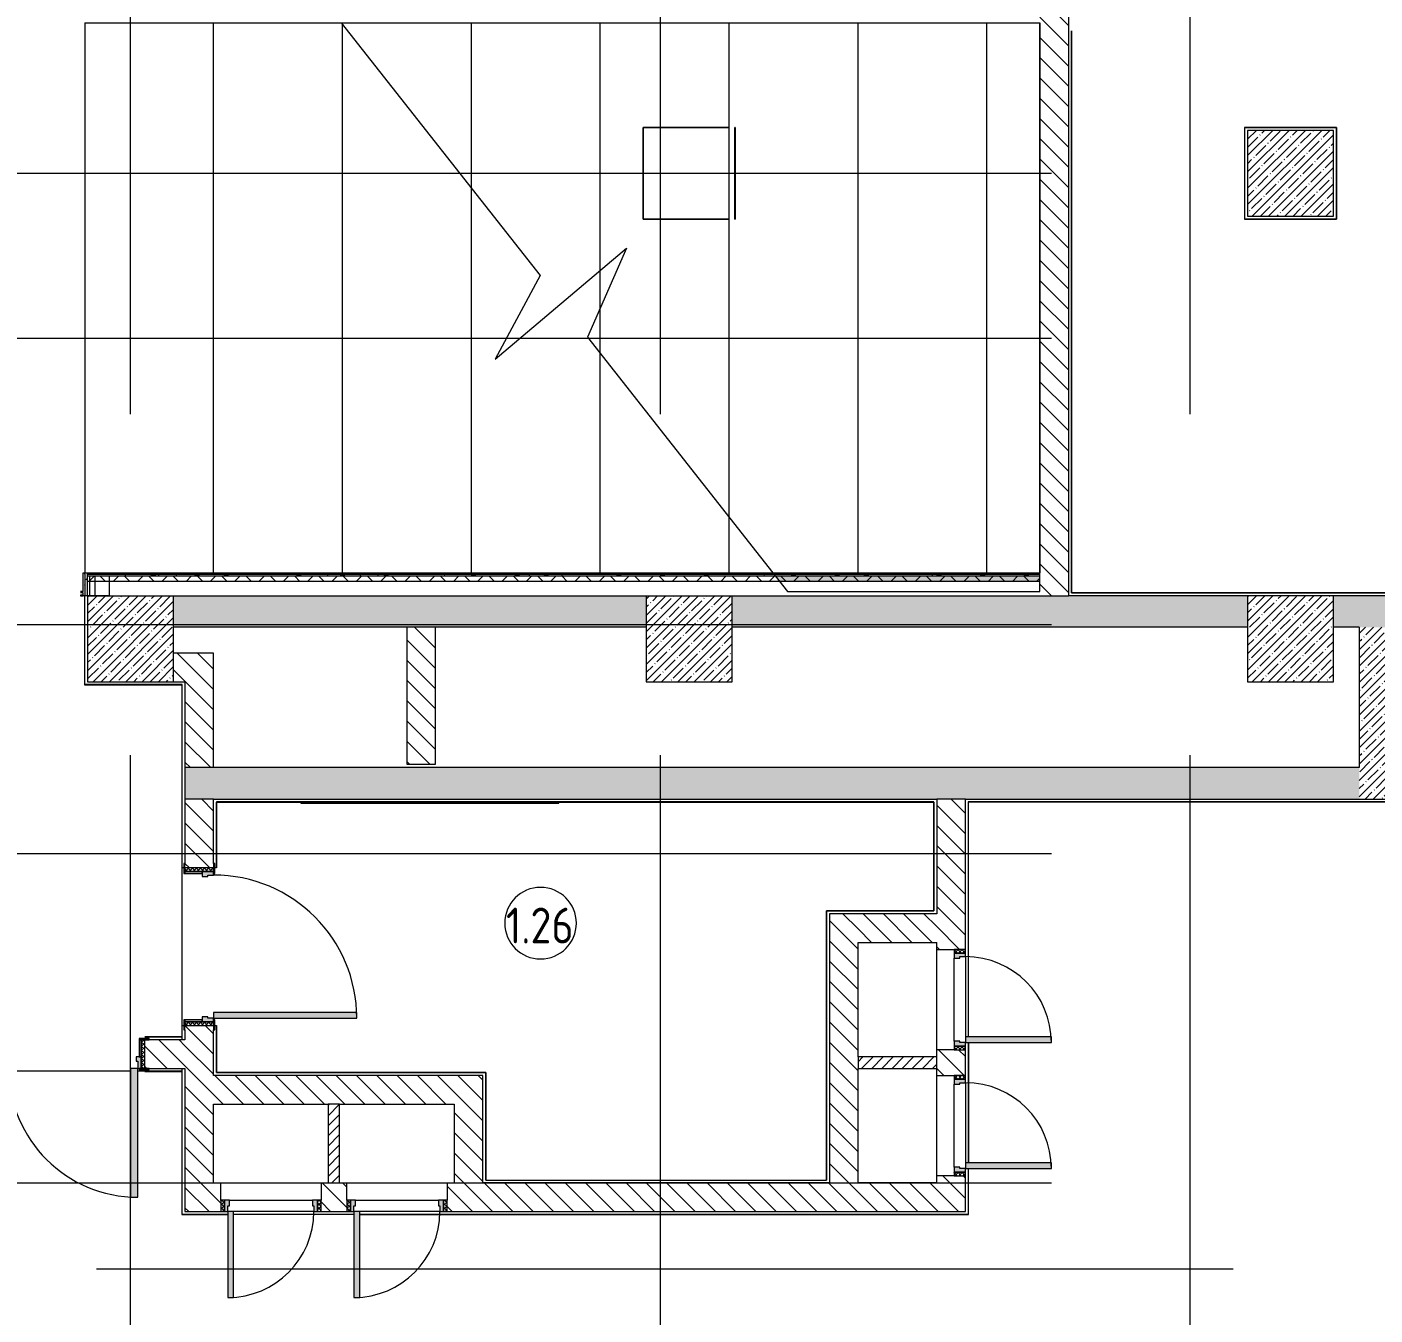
# Model space of a CAD drawing. Header units: millimetres. Extents: x -7229 to 193500, y -8553 to 29000.
# Drawn here: x 157260 to 166673, y 10178 to 19172 of the extents above; entities that cross this region are included whole.
import ezdxf

# ---------------------------------------------------------------- set-up
doc = ezdxf.new("R2010")
doc.units = ezdxf.units.MM
doc.linetypes.add('Осевая', pattern=[15875, 3175, -2381.25, 7937.5, -2381.25])
for name, color, linetype, lineweight in [('A-AREA-IDEN', 7, 'Continuous', 9), ('A-DETL-2', 7, 'Continuous', 9), ('A-WALL-4', 7, 'Continuous', 13), ('I-WALL-5', 7, 'Continuous', 9), ('S-COLS-2', 7, 'Continuous', 9), ('S-STRS-2', 7, 'Continuous', 9), ('Оси-2', 7, 'Осевая', 9)]:
    doc.layers.add(name, color=color, linetype=linetype, lineweight=lineweight)
for name, color, linetype, lineweight, true_color in [('A-DETL-GENF-6', 7, 'Continuous', 9, 0xc0c0c0), ('A-DOOR-4', 7, 'Continuous', 9, 0xaaaaaa), ('A-DOOR-5', 7, 'Continuous', 9, 0xe2e2e2), ('A-DOOR-FRAM-4', 7, 'Continuous', 9, 0xe2e2e2), ('A-DOOR-FRAM-5', 7, 'Continuous', 9, 0xaaaaaa), ('A-FLOR-3', 7, 'Continuous', 9, 0xaaaaaa), ('I-WALL-7', 9, 'Continuous', 9, 0x808080), ('I-WALL-8', 7, 'Continuous', 9, 0x3c3c3c)]:
    doc.layers.add(name, color=color, linetype=linetype, lineweight=lineweight, true_color=true_color)
doc.styles.add('GOST Common', font='GOST_Common.ttf', dxfattribs={"width": 0.9, "height": 250})
pattern_1 = [(135, (135772.9, 0), (-70.71068, -70.71068), [])]
pattern_2 = [(45, (135772.895, 0), (-57.02463, 57.02463), []), (45, (135829.92, 0), (-57.02463, 57.02463), [100.806, -20.161, 3.353, -16.808])]
pattern_3 = [(45, (135772.895, 0), (-35.35534, 35.35534), [])]
pattern_4 = [(135, (1951.41, 164.685), (-14.14214, -14.14214), []), (225, (1951.41, 164.685), (14.14214, -14.14214), [])]
pattern_5 = [(45, (-171.384, 164.685), (-14.1421, 14.1421), []), (135, (-171.384, 164.685), (-14.1421, -14.1421), [])]

# ---------------------------------------------------------------- blocks, each defined once
blk = doc.blocks.new('BSC_Колонна _Прямоугольная - 600х600-V136-План зашивки приборов отопления в осях 1-12')
at = {"layer": 'S-COLS-2'}
h = blk.add_hatch(dxfattribs=at)
h.set_pattern_fill('FP_125', color=256, style=0, pattern_type=2)
h.set_pattern_definition([(45, (-26110, -14900), (-57.02463, 57.02463), []), (45, (-26052.975, -14900), (-57.02463, 57.02463), [100.806, -20.161, 3.353, -16.808])])
h.paths.add_polyline_path([(300, -300), (300, 300), (-300, 300), (-300, -300)])
for p, q in [((-300, 300), (-300, -300)), ((300, -300), (300, 300)), ((-300, -300), (300, -300))]:
    blk.add_line(p, q, dxfattribs=at)
blk = doc.blocks.new('BSC_Колонна _Прямоугольная - 600х600-V161-План зашивки приборов отопления в осях 1-12')
at = {"layer": 'S-COLS-2'}
h = blk.add_hatch(dxfattribs=at)
h.set_pattern_fill('FP_158', color=256, style=0, pattern_type=2)
h.set_pattern_definition([(45, (-30310, -14900), (-57.02463, 57.02463), []), (45, (-30252.975, -14900), (-57.02463, 57.02463), [100.806, -20.161, 3.353, -16.808])])
h.paths.add_polyline_path([(217.7, -300), (300, -300), (300, 300), (-300, 300), (-300, -300), (78.4, -300)])
for p, q in [((300, 300), (-300, 300)), ((-300, 300), (-300, -300)), ((300, -300), (300, 300)), ((-300, -300), (300, -300))]:
    blk.add_line(p, q, dxfattribs=at)
blk = doc.blocks.new('110_Дверь_СКБ_2Ст - Д-10 1800x2100h_Актовый зал EI30-23435156-План зашивки приборов отопления в осях 1-12')
at = {"layer": 'A-DOOR-4'}
h = blk.add_hatch(dxfattribs=at)
h.set_pattern_fill('FP_161', color=256, style=0, pattern_type=2)
h.set_pattern_definition([(135, (1351.41, 164.685), (-14.1421, -14.1421), []), (225, (1351.41, 164.685), (14.1421, -14.1421), [])])
h.paths.add_polyline_path([(937.5, 100), (937.5, -100), (962.5, -100), (962.5, 100)])
at = {"layer": 'A-DOOR-5'}
for points in [[(-887.5, 1000), (-887.5, 100), (-837.5, 100), (-837.5, 1000)], [(862.5, 1000), (862.5, 100), (912.5, 100), (912.5, 1000)]]:
    blk.add_hatch(color=256, dxfattribs=at).paths.add_polyline_path(points)
h = blk.add_hatch(color=256, dxfattribs=at)
h.paths.add_polyline_path([(937.5, 100), (912.5, 100), (912.5, 50), (902.5, 50), (902.5, 20), (937.5, 20)])
h.paths.add_polyline_path([(-912.5, 100), (-912.5, 20), (-877.5, 20), (-877.5, 50), (-887.5, 50), (-887.5, 100)])
at = {"layer": 'A-DOOR-FRAM-4'}
for points in [[(-937.5, 108), (-967.5, 108), (-967.5, 100), (-897.5, 100), (-897.5, 108), (-916.5, 108)], [(962.5, 108), (922.5, 108), (922.5, 100), (992.5, 100), (992.5, 108)], [(-912.5, 20), (-912.5, -100), (-897.5, -100), (-897.5, 20)], [(937.5, 20), (922.5, 20), (922.5, -100), (937.5, -100)], [(-897.5, -100), (-967.5, -100), (-967.5, -108), (-897.5, -108)], [(962.5, -100), (922.5, -100), (922.5, -108), (992.5, -108), (992.5, -100)]]:
    blk.add_hatch(color=256, dxfattribs=at).paths.add_polyline_path(points)
at = {"layer": 'A-DOOR-FRAM-5'}
h = blk.add_hatch(dxfattribs=at)
h.set_pattern_fill('FP_162', color=256, style=0, pattern_type=2)
h.set_pattern_definition([(45, (-771.384, 164.685), (-14.1421, 14.1421), []), (135, (-771.384, 164.685), (-14.1421, -14.1421), [])])
h.paths.add_polyline_path([(-912.5, 100), (-937.5, 100), (-937.5, -100), (-912.5, -100)])
at = {"layer": 'A-DOOR-4'}
for p, q in [((-887.5, 1000), (-887.5, 100)), ((-837.5, 1000), (-887.5, 1000)), ((-837.5, 100), (-837.5, 1000)), ((912.5, 1000), (862.5, 1000)), ((862.5, 1000), (862.5, 100)), ((912.5, 100), (912.5, 1000)), ((-887.5, 100), (-837.5, 100)), ((862.5, 100), (912.5, 100))]:
    blk.add_line(p, q, dxfattribs=at)
for centre, start, end in [((-887.5, 100), 0, 90), ((912.5, 100), 90, 180)]:
    blk.add_arc(centre, 900, start, end, dxfattribs=at)
at = {"layer": 'A-DOOR-FRAM-5'}
for p, q in [((-897.5, 108), (-967.5, 108)), ((-967.5, 108), (-967.5, 100)), ((-967.5, 100), (-897.5, 100)), ((-912.5, 100), (-937.5, 100)), ((-937.5, 100), (-937.5, -100)), ((-887.5, 100), (-912.5, 100)), ((-912.5, 100), (-912.5, 20)), ((-912.5, -100), (-912.5, 100)), ((-897.5, 100), (-897.5, 108)), ((-887.5, 50), (-887.5, 100)), ((912.5, 100), (912.5, 50)), ((937.5, 100), (912.5, 100)), ((992.5, 108), (922.5, 108)), ((922.5, 108), (922.5, 100)), ((922.5, 100), (992.5, 100)), ((937.5, 20), (937.5, 100)), ((962.5, 100), (937.5, 100)), ((937.5, 100), (937.5, -100)), ((962.5, -100), (962.5, 100)), ((992.5, 100), (992.5, 108)), ((-912.5, 20), (-877.5, 20)), ((-897.5, 20), (-912.5, 20)), ((-912.5, 20), (-912.5, -100)), ((-897.5, -100), (-897.5, 20)), ((-877.5, 50), (-887.5, 50)), ((-877.5, 20), (-877.5, 50)), ((912.5, 50), (902.5, 50)), ((902.5, 50), (902.5, 20)), ((902.5, 20), (937.5, 20)), ((937.5, 20), (922.5, 20)), ((922.5, 20), (922.5, -100)), ((937.5, -100), (937.5, 20)), ((-897.5, -100), (-967.5, -100)), ((-967.5, -100), (-967.5, -108)), ((-967.5, -108), (-897.5, -108)), ((-937.5, -100), (-912.5, -100)), ((-912.5, -100), (-897.5, -100)), ((-897.5, -108), (-897.5, -100)), ((922.5, -100), (937.5, -100)), ((992.5, -100), (922.5, -100)), ((922.5, -100), (922.5, -108)), ((922.5, -108), (992.5, -108)), ((937.5, -100), (962.5, -100)), ((992.5, -108), (992.5, -100))]:
    blk.add_line(p, q, dxfattribs=at)
blk = doc.blocks.new('110_Дверь_СКБ_1Ст_Внутренняя1 - Д-4к_л_ 1100x2100h_кладовая-31838514-План зашивки приборов отопления в осях 1-12')
at = {"layer": 'A-DOOR-4'}
h = blk.add_hatch(dxfattribs=at)
h.set_pattern_fill('FP_53', color=256, style=0, pattern_type=2)
h.set_pattern_definition([(135, (1751.41, 164.685), (-14.14214, -14.14214), []), (225, (1751.41, 164.685), (14.14214, -14.14214), [])])
h.paths.add_polyline_path([(562.5, 100), (537.5, 100), (537.5, -100), (562.5, -100)])
at = {"layer": 'A-DOOR-5'}
h = blk.add_hatch(color=256, dxfattribs=at)
h.paths.add_polyline_path([(537.5, 100), (512.5, 100), (512.5, 60), (502.5, 60), (502.5, 20), (537.5, 20)])
h.paths.add_polyline_path([(-477.5, 60), (-487.5, 60), (-487.5, 100), (-512.5, 100), (-512.5, 20), (-477.5, 20), (-477.5, 44)])
at = {"layer": 'A-DOOR-FRAM-4'}
for points in [[(512.5, 100), (512.5, 1100), (472.5, 1100), (472.5, 100)], [(-497.5, 108), (-567.5, 108), (-567.5, 100), (-497.5, 100)], [(592.5, 100), (592.5, 108), (522.5, 108), (522.5, 100), (562.5, 100)], [(-497.5, 20), (-512.5, 20), (-512.5, -100), (-497.5, -100)], [(537.5, 20), (522.5, 20), (522.5, -100), (537.5, -100), (537.5, -22.4)], [(-497.5, -100), (-567.5, -100), (-567.5, -108), (-497.5, -108)], [(592.5, -108), (592.5, -100), (522.5, -100), (522.5, -108), (562.5, -108)]]:
    blk.add_hatch(color=256, dxfattribs=at).paths.add_polyline_path(points)
at = {"layer": 'A-DOOR-FRAM-5'}
h = blk.add_hatch(dxfattribs=at)
h.set_pattern_fill('FP_54', color=256, style=0, pattern_type=2)
h.set_pattern_definition([(45, (-371.384, 164.685), (-14.1421, 14.1421), []), (135, (-371.384, 164.685), (-14.1421, -14.1421), [])])
h.paths.add_polyline_path([(-512.5, 100), (-537.5, 100), (-537.5, -100), (-512.5, -100)])
at = {"layer": 'A-DOOR-4'}
for p, q in [((512.5, 1100), (472.5, 1100)), ((472.5, 1100), (472.5, 100)), ((512.5, 100), (512.5, 1100)), ((472.5, 100), (512.5, 100))]:
    blk.add_line(p, q, dxfattribs=at)
blk.add_arc((512.5, 100), 1000, 90, 180, dxfattribs=at)
at = {"layer": 'A-DOOR-FRAM-5'}
for p, q in [((-497.5, 108), (-567.5, 108)), ((-567.5, 108), (-567.5, 100)), ((-567.5, 100), (-497.5, 100)), ((-512.5, 100), (-537.5, 100)), ((-537.5, 100), (-537.5, -100)), ((-487.5, 100), (-512.5, 100)), ((-512.5, 100), (-512.5, 20)), ((-512.5, -100), (-512.5, 100)), ((-497.5, 100), (-512.5, 100)), ((-512.5, 100), (-512.5, 99)), ((-512.5, 99), (-497.5, 99)), ((-497.5, 100), (-497.5, 108)), ((-497.5, 99), (-497.5, 100)), ((-487.5, 60), (-487.5, 100)), ((512.5, 100), (512.5, 60)), ((537.5, 100), (512.5, 100)), ((592.5, 108), (522.5, 108)), ((522.5, 108), (522.5, 100)), ((537.5, 100), (522.5, 100)), ((522.5, 100), (522.5, 99)), ((522.5, 100), (592.5, 100)), ((522.5, 99), (537.5, 99)), ((537.5, 20), (537.5, 100)), ((562.5, 100), (537.5, 100)), ((537.5, 100), (537.5, -100)), ((537.5, 99), (537.5, 100)), ((562.5, -100), (562.5, 100)), ((592.5, 100), (592.5, 108)), ((-512.5, 20), (-477.5, 20)), ((-497.5, 20), (-512.5, 20)), ((-512.5, 20), (-512.5, -100)), ((-497.5, -100), (-497.5, 20)), ((-477.5, 60), (-487.5, 60)), ((-477.5, 20), (-477.5, 60)), ((512.5, 60), (502.5, 60)), ((502.5, 60), (502.5, 20)), ((502.5, 20), (537.5, 20)), ((537.5, 20), (522.5, 20)), ((522.5, 20), (522.5, -100)), ((537.5, -100), (537.5, 20)), ((-497.5, -100), (-567.5, -100)), ((-567.5, -100), (-567.5, -108)), ((-567.5, -108), (-497.5, -108)), ((-537.5, -100), (-512.5, -100)), ((-512.5, -100), (-497.5, -100)), ((-497.5, -108), (-497.5, -100)), ((522.5, -100), (537.5, -100)), ((592.5, -100), (522.5, -100)), ((522.5, -100), (522.5, -108)), ((522.5, -108), (592.5, -108)), ((537.5, -100), (562.5, -100)), ((592.5, -108), (592.5, -100))]:
    blk.add_line(p, q, dxfattribs=at)
blk = doc.blocks.new('BSC_Колонна _Прямоугольная - 600х600-V172-План зашивки приборов отопления в осях 1-12')
at = {"layer": 'S-COLS-2'}
h = blk.add_hatch(dxfattribs=at)
h.set_pattern_fill('FP_174', color=256, style=0, pattern_type=2)
h.set_pattern_definition([(45, (-22210, -14900), (-57.02463, 57.02463), []), (45, (-22152.975, -14900), (-57.02463, 57.02463), [100.806, -20.161, 3.353, -16.808])])
h.paths.add_polyline_path([(300, -300), (300, 300), (-300, 300), (-300, -300), (246.5, -300)])
for p, q in [((-300, 300), (-300, -300)), ((300, -300), (300, 300)), ((-300, -300), (300, -300))]:
    blk.add_line(p, q, dxfattribs=at)
blk = doc.blocks.new('BSC_Колонна _Прямоугольная - 600х600-23728797-План зашивки приборов отопления в осях 1-12')
at = {"layer": 'S-COLS-2'}
h = blk.add_hatch(dxfattribs=at)
h.set_pattern_fill('FP_175', color=256, style=0, pattern_type=2)
h.set_pattern_definition([(45, (-30310, -18150), (-57.02463, 57.02463), []), (45, (-30252.975, -18150), (-57.02463, 57.02463), [100.806, -20.161, 3.353, -16.808])])
h.paths.add_polyline_path([(-300, -300), (300, -300), (300, 300), (-300, 300), (-300, -276.9)])
for p, q in [((300, 300), (-300, 300)), ((-300, 300), (-300, -300)), ((300, -300), (300, 300)), ((-300, -300), (300, -300))]:
    blk.add_line(p, q, dxfattribs=at)
blk = doc.blocks.new('110_Дверь_СКБ_1Ст - д-18 700x2100h_Технический шкаф ЭОМ и СС-23257539-План зашивки приборов отопления в осях 1-12')
at = {"layer": 'A-DOOR-4'}
h = blk.add_hatch(dxfattribs=at)
h.set_pattern_fill('FP_85', color=256, style=0, pattern_type=2)
h.set_pattern_definition(pattern_4)
h.paths.add_polyline_path([(337.5, 100), (337.5, 20), (362.5, 20), (362.5, 100)])
at = {"layer": 'A-DOOR-5'}
h = blk.add_hatch(color=256, dxfattribs=at)
h.paths.add_polyline_path([(-312.5, 100), (-312.5, 20), (-277.5, 20), (-277.5, 60), (-287.5, 60), (-287.5, 100), (-297.5, 100)])
h.paths.add_polyline_path([(322.5, 100), (312.5, 100), (312.5, 60), (302.5, 60), (302.5, 20), (337.5, 20), (337.5, 100)])
at = {"layer": 'A-DOOR-FRAM-4'}
blk.add_hatch(color=256, dxfattribs=at).paths.add_polyline_path([(312.5, 700), (272.5, 700), (272.5, 100), (312.5, 100), (312.5, 406.3)])
at = {"layer": 'A-DOOR-FRAM-5'}
h = blk.add_hatch(dxfattribs=at)
h.set_pattern_fill('FP_86', color=256, style=0, pattern_type=2)
h.set_pattern_definition(pattern_5)
h.paths.add_polyline_path([(-337.5, 100), (-337.5, 20), (-312.5, 20), (-312.5, 100)])
at = {"layer": 'A-DOOR-4'}
for p, q in [((312.5, 700), (272.5, 700)), ((272.5, 700), (272.5, 100)), ((312.5, 100), (312.5, 700)), ((272.5, 100), (312.5, 100))]:
    blk.add_line(p, q, dxfattribs=at)
blk.add_arc((312.5, 100), 600, 90, 180, dxfattribs=at)
at = {"layer": 'A-DOOR-FRAM-5'}
for p, q in [((-312.5, 100), (-337.5, 100)), ((-337.5, 100), (-337.5, 20)), ((-287.5, 100), (-312.5, 100)), ((-312.5, 100), (-312.5, 20)), ((-312.5, 20), (-312.5, 100)), ((-287.5, 60), (-287.5, 100)), ((-287.5, 100), (272.5, 100)), ((312.5, 100), (312.5, 60)), ((337.5, 100), (312.5, 100)), ((337.5, 20), (337.5, 100)), ((362.5, 100), (337.5, 100)), ((337.5, 100), (337.5, 20)), ((362.5, 20), (362.5, 100)), ((-337.5, 20), (-312.5, 20)), ((-312.5, 20), (-277.5, 20)), ((-277.5, 60), (-287.5, 60)), ((-277.5, 20), (-277.5, 60)), ((302.5, 20), (-277.5, 20)), ((312.5, 60), (302.5, 60)), ((302.5, 60), (302.5, 20)), ((302.5, 20), (337.5, 20)), ((337.5, 20), (362.5, 20))]:
    blk.add_line(p, q, dxfattribs=at)
blk = doc.blocks.new('110_Дверь_СКБ_1Ст - д-18 700x2100h_Технический шкаф ЭОМ и СС-V185-План зашивки приборов отопления в осях 1-12')
at = {"layer": 'A-DOOR-4'}
h = blk.add_hatch(dxfattribs=at)
h.set_pattern_fill('FP_85', color=256, style=0, pattern_type=2)
h.set_pattern_definition(pattern_4)
h.paths.add_polyline_path([(362.5, 100), (337.5, 100), (337.5, 20), (362.5, 20)])
at = {"layer": 'A-DOOR-5'}
h = blk.add_hatch(color=256, dxfattribs=at)
h.paths.add_polyline_path([(337.5, 100), (312.5, 100), (312.5, 60), (302.5, 60), (302.5, 20), (337.5, 20)])
h.paths.add_polyline_path([(-277.5, 44), (-277.5, 60), (-287.5, 60), (-287.5, 100), (-312.5, 100), (-312.5, 20), (-277.5, 20)])
at = {"layer": 'A-DOOR-FRAM-4'}
blk.add_hatch(color=256, dxfattribs=at).paths.add_polyline_path([(312.5, 120), (312.5, 700), (272.5, 700), (272.5, 100), (312.5, 100)])
at = {"layer": 'A-DOOR-FRAM-5'}
h = blk.add_hatch(dxfattribs=at)
h.set_pattern_fill('FP_86', color=256, style=0, pattern_type=2)
h.set_pattern_definition(pattern_5)
h.paths.add_polyline_path([(-312.5, 20), (-312.5, 100), (-337.5, 100), (-337.5, 20)])
at = {"layer": 'A-DOOR-4'}
for p, q in [((312.5, 700), (272.5, 700)), ((272.5, 700), (272.5, 100)), ((312.5, 100), (312.5, 700)), ((272.5, 100), (312.5, 100))]:
    blk.add_line(p, q, dxfattribs=at)
blk.add_arc((312.5, 100), 600, 90, 180, dxfattribs=at)
at = {"layer": 'A-DOOR-FRAM-5'}
for p, q in [((-312.5, 100), (-337.5, 100)), ((-337.5, 100), (-337.5, 20)), ((-287.5, 100), (-312.5, 100)), ((-312.5, 100), (-312.5, 20)), ((-312.5, 20), (-312.5, 100)), ((-287.5, 60), (-287.5, 100)), ((-287.5, 100), (272.5, 100)), ((312.5, 100), (312.5, 60)), ((337.5, 100), (312.5, 100)), ((337.5, 20), (337.5, 100)), ((362.5, 100), (337.5, 100)), ((337.5, 100), (337.5, 20)), ((362.5, 20), (362.5, 100)), ((-337.5, 20), (-312.5, 20)), ((-312.5, 20), (-277.5, 20)), ((-277.5, 60), (-287.5, 60)), ((-277.5, 20), (-277.5, 60)), ((302.5, 20), (-277.5, 20)), ((312.5, 60), (302.5, 60)), ((302.5, 60), (302.5, 20)), ((302.5, 20), (337.5, 20)), ((337.5, 20), (362.5, 20))]:
    blk.add_line(p, q, dxfattribs=at)
blk = doc.blocks.new('Перекрытия 2 - Перекрытия 4-32990152-План зашивки приборов отопления в осях 1-12')
at = {"layer": 'S-STRS-2'}
for p, q in [((21910, 19180), (22810, 19180)), ((21910, 19180), (21910, 15341)), ((22810, 19180), (23710, 19180)), ((22810, 15341), (22810, 19180)), ((23710, 19180), (24610, 19180)), ((23710, 15341), (23710, 19180)), ((24610, 19180), (25510, 19180)), ((24610, 15341), (24610, 19180)), ((25510, 19180), (26410, 19180)), ((25510, 15341), (25510, 19180)), ((26410, 19180), (27310, 19180)), ((26410, 15341), (26410, 19180)), ((27310, 19180), (28210, 19180)), ((27310, 15341), (27310, 19180)), ((28210, 19180), (28580, 19180)), ((28210, 15341), (28210, 19180)), ((28580, 19180), (28580, 15341))]:
    blk.add_line(p, q, dxfattribs=at)
blk = doc.blocks.new('BSC_Колонна _Прямоугольная - 600х600-V222-План зашивки приборов отопления в осях 1-12')
at = {"layer": 'S-COLS-2'}
for p, q in [((300, 300), (-300, 300)), ((-300, 300), (-300, -300)), ((300, -300), (300, 300)), ((-300, -300), (300, -300))]:
    blk.add_line(p, q, dxfattribs=at)
blk = doc.blocks.new('Марка_Помещения - Номер-25198446-План зашивки приборов отопления в осях 1-12')
at = {"layer": 'A-AREA-IDEN'}
for start, end in [(360, 180), (180, 360)]:
    blk.add_arc((0, 0), 2.5, start, end, dxfattribs=at)

msp = doc.modelspace()

# ---------------------------------------------------------------- hatches: boundary and pattern name
at = {"layer": 'A-DETL-GENF-6'}
h = msp.add_hatch(color=256, dxfattribs=at)
h.paths.add_polyline_path([(163062.9, 15300), (164332.9, 15300), (164332.9, 15337), (162486.2, 15337), (162515.3, 15300), (162569.7, 15300)])
h.paths.add_polyline_path([(164189.6, 15350), (164332.9, 15350), (164332.9, 15361), (162467.3, 15361), (162476, 15350), (163962.9, 15350)])
at = {"layer": 'I-WALL-5'}
h = msp.add_hatch(dxfattribs=at)
h.set_pattern_fill('FP_131', color=256, style=0, pattern_type=2)
h.set_pattern_definition(pattern_1)
h.paths.add_polyline_path([(164532.9, 15200), (164532.9, 26500), (164332.9, 26500), (164332.9, 15200)])
h = msp.add_hatch(dxfattribs=at)
h.set_pattern_fill('FP_215', color=256, style=0, pattern_type=2)
h.set_pattern_definition([(135, (135772.9, 0), (-84.8528, -84.8528), []), (225, (135772.9, 0), (84.8528, -84.8528), [])])
h.paths.add_polyline_path([(161172.8, 15300), (164332.9, 15300), (164332.9, 15337), (157682.9, 15337), (157682.9, 15300), (160919.8, 15300)])
h = msp.add_hatch(dxfattribs=at)
h.set_pattern_fill('FP_114', color=256, style=0, pattern_type=2)
h.set_pattern_definition(pattern_2)
h.paths.add_polyline_path([(166562.9, 14980), (168782.9, 14980), (168782.9, 15200), (166382.9, 15200), (166382.9, 14980), (166402.9, 14980)])
h.paths.add_polyline_path([(160112.9, 14980), (161582.9, 14980), (161582.9, 15200), (158282.9, 15200), (158282.9, 14980), (159978, 14980)])
h.paths.add_polyline_path([(165762.9, 14980), (165782.9, 14980), (165782.9, 15200), (162182.9, 15200), (162182.9, 14980), (164955.4, 14980)])
h = msp.add_hatch(dxfattribs=at)
h.set_pattern_fill('FP_131', color=256, style=0, pattern_type=2)
h.set_pattern_definition(pattern_1)
h.paths.add_polyline_path([(160112.9, 14025), (160112.9, 14980), (159912.9, 14980), (159912.9, 14025)])
h = msp.add_hatch(dxfattribs=at)
h.set_pattern_fill('FP_114', color=256, style=0, pattern_type=2)
h.set_pattern_definition(pattern_2)
h.paths.add_polyline_path([(166782.9, 13780), (166782.9, 14980), (166562.9, 14980), (166562.9, 13780)])
h = msp.add_hatch(dxfattribs=at)
h.set_pattern_fill('FP_131', color=256, style=0, pattern_type=2)
h.set_pattern_definition(pattern_1)
h.paths.add_polyline_path([(158434.1, 14600), (158562.9, 14600), (158562.9, 14800), (158282.9, 14800), (158282.9, 14600), (158362.9, 14600)])
h = msp.add_hatch(dxfattribs=at)
h.set_pattern_fill('FP_131', color=256, style=0, pattern_type=2)
h.set_pattern_definition(pattern_1)
h.paths.add_polyline_path([(158562.9, 14000), (158562.9, 14600), (158362.9, 14600), (158362.9, 14000)])
h = msp.add_hatch(dxfattribs=at)
h.set_pattern_fill('FP_114', color=256, style=0, pattern_type=2)
h.set_pattern_definition(pattern_2)
h.paths.add_polyline_path([(162842.9, 13780), (166562.9, 13780), (166562.9, 14000), (158362.9, 14000), (158362.9, 13780), (160919.8, 13780)])
h = msp.add_hatch(dxfattribs=at)
h.set_pattern_fill('FP_131', color=256, style=0, pattern_type=2)
h.set_pattern_definition(pattern_1)
h.paths.add_polyline_path([(158362.9, 10900), (158562.9, 10900), (158562.9, 12200), (158362.9, 12200), (158362.9, 11653.6)])
h.paths.add_polyline_path([(158362.9, 13300), (158562.9, 13300), (158562.9, 13780), (158362.9, 13780), (158362.9, 13330)])
h = msp.add_hatch(dxfattribs=at)
h.set_pattern_fill('FP_131', color=256, style=0, pattern_type=2)
h.set_pattern_definition(pattern_1)
h.paths.add_polyline_path([(163612.9, 10900), (163812.9, 10900), (163812.9, 11150), (163612.9, 11150), (163612.9, 11100)])
h.paths.add_polyline_path([(163612.9, 11850), (163812.9, 11850), (163812.9, 12030), (163612.9, 12030), (163612.9, 11900)])
h.paths.add_polyline_path([(163612.9, 12730), (163812.9, 12730), (163812.9, 13780), (163612.9, 13780), (163612.9, 12780)])
h = msp.add_hatch(dxfattribs=at)
h.set_pattern_fill('FP_131', color=256, style=0, pattern_type=2)
h.set_pattern_definition(pattern_1)
h.paths.add_polyline_path([(162862.9, 11100), (163062.9, 11100), (163062.9, 12980), (162862.9, 12980), (162862.9, 11120)])
h = msp.add_hatch(dxfattribs=at)
h.set_pattern_fill('FP_131', color=256, style=0, pattern_type=2)
h.set_pattern_definition(pattern_1)
h.paths.add_polyline_path([(163612.9, 12780), (163612.9, 12980), (163062.9, 12980), (163062.9, 12780), (163610.2, 12780)])
h = msp.add_hatch(dxfattribs=at)
h.set_pattern_fill('FP_131', color=256, style=0, pattern_type=2)
h.set_pattern_definition(pattern_1)
h.paths.add_polyline_path([(155982.9, 11900), (156182.9, 11900), (156182.9, 12100), (155982.9, 12100)])
h.paths.add_polyline_path([(158337.9, 11900), (158362.9, 11900), (158362.9, 12100), (158082.9, 12100), (158082.9, 11900), (158229.4, 11900)])
h = msp.add_hatch(dxfattribs=at)
h.set_pattern_fill('FP_132', color=256, style=0, pattern_type=2)
h.set_pattern_definition(pattern_3)
h.paths.add_polyline_path([(163062.9, 11900), (163612.9, 11900), (163612.9, 11980), (163062.9, 11980)])
h = msp.add_hatch(dxfattribs=at)
h.set_pattern_fill('FP_131', color=256, style=0, pattern_type=2)
h.set_pattern_definition(pattern_1)
h.paths.add_polyline_path([(160442.9, 11650), (160442.9, 11850), (158562.9, 11850), (158562.9, 11650), (160242.9, 11650)])
h = msp.add_hatch(dxfattribs=at)
h.set_pattern_fill('FP_132', color=256, style=0, pattern_type=2)
h.set_pattern_definition(pattern_3)
h.paths.add_polyline_path([(159442.9, 11100), (159442.9, 11650), (159362.9, 11650), (159362.9, 11100)])
h = msp.add_hatch(dxfattribs=at)
h.set_pattern_fill('FP_131', color=256, style=0, pattern_type=2)
h.set_pattern_definition(pattern_1)
h.paths.add_polyline_path([(160442.9, 11100), (160442.9, 11650), (160242.9, 11650), (160242.9, 11100)])
h = msp.add_hatch(dxfattribs=at)
h.set_pattern_fill('FP_131', color=256, style=0, pattern_type=2)
h.set_pattern_definition(pattern_1)
h.paths.add_polyline_path([(163612.9, 10900), (163612.9, 11100), (160192.9, 11100), (160192.9, 10900), (163610.2, 10900)])
h.paths.add_polyline_path([(158612.9, 10900), (158612.9, 11100), (158562.9, 11100), (158562.9, 10900)])
h.paths.add_polyline_path([(159312.9, 10900), (159492.9, 10900), (159492.9, 11100), (159312.9, 11100), (159312.9, 10980)])
at = {"layer": 'I-WALL-7'}
h = msp.add_hatch(dxfattribs=at)
h.set_pattern_fill('FP_203', color=256, style=0, pattern_type=2)
h.set_pattern_definition([(0, (135772.895, 0), (121.92, 30.48), [10.058, -81.382, 10.058, -81.382, -487.68]), (0, (135772.895, 0), (121.92, 30.48), [-182.88, 10.058, -172.822, 10.058, -81.382, -213.36]), (0, (135772.895, 0), (121.92, 30.48), [-457.2, 10.058, -50.902, 10.058, -142.342]), (120, (135818.615, 15.24), (-87.356454, 90.345817), [10.058, -81.382, 10.058, -81.382, -487.68]), (120, (135818.615, 15.24), (-87.356454, 90.345817), [-182.88, 10.058, -172.822, 10.058, -81.382, -213.36]), (120, (135818.615, 15.24), (-87.356454, 90.345817), [-457.2, 10.058, -50.902, 10.058, -142.342]), (240, (135833.855, 76.2), (-34.563546, -120.825817), [10.058, -81.382, 10.058, -81.382, -487.68]), (240, (135833.855, 76.2), (-34.563546, -120.825817), [-182.88, 10.058, -172.822, 10.058, -81.382, -213.36]), (240, (135833.855, 76.2), (-34.563546, -120.825817), [-457.2, 10.058, -50.902, 10.058, -142.342])])
h.paths.add_polyline_path([(157662.9, 15200), (157682.9, 15200), (157682.9, 15361), (157662.9, 15361), (157662.9, 15203.4)])
at = {"layer": 'I-WALL-8'}
h = msp.add_hatch(dxfattribs=at)
h.set_pattern_fill('FP_214', color=256, style=0, pattern_type=2)
h.set_pattern_definition([(0, (135772.9, 0), (406.4, 101.6), [33.528, -271.272, 33.528, -271.272, -1625.6]), (0, (135772.9, 0), (406.4, 101.6), [-609.6, 33.528, -576.072, 33.528, -271.272, -711.2]), (0, (135772.9, 0), (406.4, 101.6), [-1524, 33.528, -169.672, 33.528, -474.472]), (120, (135925.3, 50.8), (-291.18818, 301.15272), [33.528, -271.272, 33.528, -271.272, -1625.6]), (120, (135925.3, 50.8), (-291.18818, 301.15272), [-609.6, 33.528, -576.072, 33.528, -271.272, -711.2]), (120, (135925.3, 50.8), (-291.18818, 301.15272), [-1524, 33.528, -169.672, 33.528, -474.472]), (240, (135976.1, 254), (-115.21182, -402.75272), [33.528, -271.272, 33.528, -271.272, -1625.6]), (240, (135976.1, 254), (-115.21182, -402.75272), [-609.6, 33.528, -576.072, 33.528, -271.272, -711.2]), (240, (135976.1, 254), (-115.21182, -402.75272), [-1524, 33.528, -169.672, 33.528, -474.472])])
h.paths.add_polyline_path([(159462.9, 15337), (164332.9, 15337), (164332.9, 15350), (157682.9, 15350), (157682.9, 15337), (158562.9, 15337)])

# ---------------------------------------------------------------- linework, layer by layer
at = {"layer": 'A-DETL-2'}
for p, q in [((159453.8, 19200), (160842.1, 17437.1)), ((164332.9, 15231), (164332.9, 19200)), ((160528.8, 16853.1), (161445.7, 17628.4)), ((161445.7, 17628.4), (161172.8, 17004.8)), ((160842.1, 17437.1), (160528.8, 16853.1)), ((161172.8, 17004.8), (162569.7, 15231)), ((162569.7, 15231), (164332.9, 15231))]:
    msp.add_line(p, q, dxfattribs=at)
at = {"layer": 'A-FLOR-3'}
for p, q in [((164552.9, 19143.9), (164552.9, 15220)), ((165762.9, 17830), (165762.9, 18470)), ((165762.9, 18470), (166402.9, 18470)), ((166402.9, 18470), (166402.9, 17830)), ((166402.9, 17830), (165762.9, 17830)), ((157651.9, 15203.4), (157633.2, 15203.4)), ((157633.2, 15203.4), (157633.2, 15200)), ((157633.2, 15200), (157651.9, 15200)), ((157662.9, 15000), (157662.9, 15200)), ((164552.9, 15220), (169143.4, 15220)), ((158342.9, 14580), (157662.9, 14580)), ((158582.9, 13760), (158582.9, 13300)), ((160972.9, 13760), (159172.9, 13760)), ((163592.9, 13000), (163592.9, 13760)), ((170002.9, 13760), (163832.9, 13760)), ((163832.9, 13760), (163832.9, 12120)), ((158354.9, 13300), (158342.9, 13300)), ((158342.9, 12100), (158342.9, 13300)), ((158582.9, 13300), (158570.9, 13300)), ((162842.9, 11120), (162842.9, 13000)), ((162842.9, 13000), (163592.9, 13000)), ((158342.9, 12200), (158354.9, 12200)), ((158570.9, 12200), (158582.9, 12200)), ((158582.9, 12200), (158582.9, 11870)), ((163832.9, 12080), (163832.9, 11240)), ((157982.9, 11880), (156282.9, 11880)), ((158082.9, 11880), (158032.9, 11880)), ((158342.9, 11880), (158342.9, 11900)), ((158582.9, 11870), (160462.9, 11870)), ((160462.9, 11870), (160462.9, 11120)), ((160462.9, 11120), (162842.9, 11120)), ((163832.9, 11200), (163832.9, 10880)), ((158662.9, 10880), (158342.9, 10880)), ((159542.9, 10880), (158702.9, 10880)), ((163832.9, 10880), (159582.9, 10880))]:
    msp.add_line(p, q, dxfattribs=at)
at = {"layer": 'A-WALL-4'}
for p, q in [((157662.9, 15350), (157662.9, 15361)), ((157682.9, 15350), (157682.9, 15361)), ((164332.9, 15337), (157682.9, 15337)), ((164332.9, 15300), (157682.9, 15300)), ((157695.9, 15337), (157695.9, 15200)), ((157732.9, 15337), (157732.9, 15200)), ((164332.9, 15200), (164532.9, 15200)), ((160112.9, 14980), (159912.9, 14980)), ((158562.9, 14000), (158362.9, 14000)), ((158562.9, 13780), (158362.9, 13780)), ((163812.9, 13780), (163612.9, 13780)), ((163062.9, 11980), (163062.9, 11900)), ((163612.9, 11900), (163612.9, 11980)), ((159442.9, 11650), (159362.9, 11650)), ((159362.9, 11100), (159442.9, 11100))]:
    msp.add_line(p, q, dxfattribs=at)
at = {"layer": 'I-WALL-5'}
for p, q in [((164532.9, 19900), (164532.9, 15200)), ((164553.9, 15221), (164553.9, 19143.9)), ((161561.9, 18471), (162162.9, 18471)), ((161561.9, 17829), (161561.9, 18471)), ((162162.9, 18470), (161561.9, 18470)), ((161562.9, 18470), (161562.9, 17829)), ((162202.9, 17830), (162202.9, 18470)), ((162203.9, 18470), (162202.9, 18470)), ((162203.9, 18470), (162203.9, 17830)), ((166403.9, 18471), (165761.9, 18471)), ((165761.9, 18471), (165761.9, 17829)), ((166403.9, 17829), (166403.9, 18471)), ((162162.9, 17829), (161561.9, 17829)), ((161562.9, 17830), (162162.9, 17830)), ((162202.9, 17830), (162203.9, 17830)), ((165761.9, 17829), (166403.9, 17829)), ((157651.9, 15361), (164332.9, 15361)), ((157651.9, 15231), (157651.9, 15361)), ((157662.9, 15350), (157662.9, 15200)), ((157682.9, 15350), (164332.9, 15350)), ((157682.9, 15200), (157682.9, 15350)), ((157832.9, 15337), (157682.9, 15337)), ((157832.9, 15337), (157832.9, 15200)), ((157651.9, 15231), (157633.2, 15231)), ((157651.9, 15220), (157633.2, 15220)), ((157651.9, 15200), (157651.9, 15220)), ((157832.9, 15200), (157651.9, 15200)), ((157682.9, 15200), (164332.9, 15200)), ((157682.9, 15200), (157682.9, 15200)), ((165782.9, 15200), (164532.9, 15200)), ((169142.4, 15221), (164553.9, 15221)), ((168782.9, 15200), (166382.9, 15200)), ((157662.9, 15000), (157661.9, 15000)), ((157661.9, 15000), (157661.9, 14579)), ((157662.9, 14580), (157662.9, 15000)), ((159912.9, 14980), (158282.9, 14980)), ((159912.9, 14980), (159912.9, 14025)), ((161582.9, 14980), (160112.9, 14980)), ((160112.9, 14025), (160112.9, 14980)), ((165782.9, 14980), (162182.9, 14980)), ((166562.9, 14980), (166382.9, 14980)), ((166562.9, 14980), (166562.9, 14000)), ((158562.9, 14800), (158282.9, 14800)), ((158562.9, 14000), (158562.9, 14800)), ((158282.9, 14600), (158362.9, 14600)), ((158362.9, 14600), (158362.9, 13330)), ((157661.9, 14579), (158341.9, 14579)), ((158341.9, 14579), (158341.9, 13300)), ((158342.9, 13300), (158342.9, 14580)), ((166562.9, 14000), (158562.9, 14000)), ((159912.9, 14025), (160112.9, 14025)), ((158562.9, 13780), (163612.9, 13780)), ((158562.9, 13330), (158562.9, 13780)), ((159172.9, 13760), (158582.9, 13760)), ((158583.9, 13300), (158583.9, 13759)), ((158583.9, 13759), (163591.9, 13759)), ((159172.9, 13760), (159172.9, 13751)), ((159172.9, 13751), (160972.9, 13751)), ((163592.9, 13760), (160972.9, 13760)), ((160972.9, 13751), (160972.9, 13760)), ((163591.9, 13759), (163591.9, 13001)), ((163612.9, 13780), (163612.9, 12980)), ((163812.9, 12730), (163812.9, 13780)), ((163812.9, 13780), (169982.9, 13780)), ((170003.9, 13759), (163832.9, 13759)), ((163833.9, 12120), (163833.9, 13759)), ((158341.9, 13300), (158342.9, 13300)), ((158582.9, 13300), (158583.9, 13300)), ((162841.9, 13001), (162841.9, 11119)), ((163591.9, 13001), (162841.9, 13001)), ((162862.9, 12980), (162862.9, 11100)), ((163612.9, 12980), (162862.9, 12980)), ((163062.9, 11980), (163062.9, 12780)), ((163062.9, 12780), (163612.9, 12780)), ((163612.9, 11980), (163612.9, 12780)), ((163612.9, 12730), (163732.9, 12730)), ((163832.9, 12730), (163833.9, 12730)), ((158342.9, 12200), (158341.9, 12200)), ((158341.9, 12200), (158341.9, 12121)), ((158362.9, 12170), (158362.9, 12100)), ((158562.9, 11850), (158562.9, 12170)), ((158583.9, 12200), (158582.9, 12200)), ((158583.9, 11871), (158583.9, 12200)), ((158341.9, 12121), (158082.9, 12121)), ((158082.9, 12121), (158082.9, 12120)), ((158082.9, 12120), (158342.9, 12120)), ((158362.9, 12100), (158112.9, 12100)), ((163833.9, 12080), (163833.9, 11240)), ((163612.9, 11980), (163062.9, 11980)), ((163732.9, 12030), (163612.9, 12030)), ((163812.9, 11850), (163812.9, 12030)), ((163833.9, 12030), (163832.9, 12030)), ((158342.9, 11880), (158082.9, 11880)), ((158082.9, 11880), (158082.9, 11879)), ((158082.9, 11879), (158341.9, 11879)), ((158112.9, 11900), (158362.9, 11900)), ((158341.9, 11879), (158341.9, 10879)), ((158342.9, 10880), (158342.9, 11880)), ((158362.9, 11900), (158362.9, 10900)), ((160463.9, 11871), (158583.9, 11871)), ((160463.9, 11119), (160463.9, 11871)), ((163062.9, 11100), (163062.9, 11900)), ((163062.9, 11900), (163612.9, 11900)), ((163612.9, 11100), (163612.9, 11900)), ((160442.9, 11850), (158562.9, 11850)), ((160442.9, 11100), (160442.9, 11850)), ((163612.9, 11850), (163732.9, 11850)), ((163832.9, 11850), (163833.9, 11850)), ((158562.9, 11650), (159362.9, 11650)), ((158562.9, 11100), (158562.9, 11650)), ((159362.9, 11650), (159362.9, 11100)), ((159442.9, 11650), (160242.9, 11650)), ((159442.9, 11100), (159442.9, 11650)), ((160242.9, 11650), (160242.9, 11100)), ((160463.9, 11119), (162841.9, 11119)), ((163732.9, 11150), (163612.9, 11150)), ((163812.9, 10900), (163812.9, 11150)), ((163833.9, 11150), (163832.9, 11150)), ((163833.9, 10879), (163833.9, 11200)), ((158562.9, 11100), (159362.9, 11100)), ((158612.9, 10980), (158612.9, 11100)), ((159312.9, 11100), (159312.9, 10980)), ((159442.9, 11100), (160242.9, 11100)), ((159492.9, 10980), (159492.9, 11100)), ((160192.9, 11100), (160192.9, 10980)), ((162862.9, 11100), (160442.9, 11100)), ((163612.9, 11100), (163062.9, 11100)), ((158341.9, 10879), (158662.9, 10879)), ((158362.9, 10900), (158612.9, 10900)), ((158612.9, 10879), (158612.9, 10880)), ((159542.9, 10879), (158702.9, 10879)), ((159312.9, 10900), (159492.9, 10900)), ((159312.9, 10880), (159312.9, 10879)), ((159492.9, 10879), (159492.9, 10880)), ((159582.9, 10879), (163833.9, 10879)), ((160192.9, 10900), (163812.9, 10900)), ((160192.9, 10880), (160192.9, 10879))]:
    msp.add_line(p, q, dxfattribs=at)
at = {"layer": 'Оси-2'}
for p, q in [((157982.9, 593.7), (157982.9, 24898.1)), ((161682.9, 593.7), (161682.9, 24898.1)), ((165382.9, 593.7), (165382.9, 24898.1)), ((135044.1, 18150), (171808.9, 18150)), ((135044.1, 17000), (171808.9, 17000)), ((135044.1, 15000), (171432.9, 15000)), ((135044.1, 13400), (171432.9, 13400)), ((135044.1, 11100), (171808.9, 11100)), ((136314.1, 10500), (171808.9, 10500))]:
    msp.add_line(p, q, dxfattribs=at)

# ---------------------------------------------------------------- block references
at = {"layer": 'A-AREA-IDEN', "xscale": 99.99999999999993, "yscale": 99.99999999999993, "zscale": 99.99999999999993}
msp.add_blockref('Марка_Помещения - Номер-25198446-План зашивки приборов отопления в осях 1-12', (160846.1, 12913.9), dxfattribs=at)
at = {"layer": 'A-DOOR-4'}
for name, p, rotation in [('110_Дверь_СКБ_1Ст_Внутренняя1 - Д-4к_л_ 1100x2100h_кладовая-31838514-План зашивки приборов отопления в осях 1-12', (158462.9, 12762.5), 269.9999999999999), ('110_Дверь_СКБ_1Ст - д-18 700x2100h_Технический шкаф ЭОМ и СС-V185-План зашивки приборов отопления в осях 1-12', (163712.9, 12392.5), 270), ('110_Дверь_СКБ_2Ст - Д-10 1800x2100h_Актовый зал EI30-23435156-План зашивки приборов отопления в осях 1-12', (157145.4, 12000), 180), ('110_Дверь_СКБ_1Ст - д-18 700x2100h_Технический шкаф ЭОМ и СС-V185-План зашивки приборов отопления в осях 1-12', (163712.9, 11512.5), 270), ('110_Дверь_СКБ_1Ст - д-18 700x2100h_Технический шкаф ЭОМ и СС-23257539-План зашивки приборов отопления в осях 1-12', (158975.4, 11000), 180), ('110_Дверь_СКБ_1Ст - д-18 700x2100h_Технический шкаф ЭОМ и СС-23257539-План зашивки приборов отопления в осях 1-12', (159855.4, 11000), 180)]:
    msp.add_blockref(name, p, dxfattribs=dict(at, rotation=rotation))
at = {"layer": 'S-COLS-2'}
for name, p in [('BSC_Колонна _Прямоугольная - 600х600-23728797-План зашивки приборов отопления в осях 1-12', (166082.9, 18150)), ('BSC_Колонна _Прямоугольная - 600х600-V222-План зашивки приборов отопления в осях 1-12', (166082.9, 18150)), ('BSC_Колонна _Прямоугольная - 600х600-V172-План зашивки приборов отопления в осях 1-12', (157982.9, 14900)), ('BSC_Колонна _Прямоугольная - 600х600-V136-План зашивки приборов отопления в осях 1-12', (161882.9, 14900)), ('BSC_Колонна _Прямоугольная - 600х600-V161-План зашивки приборов отопления в осях 1-12', (166082.9, 14900))]:
    msp.add_blockref(name, p, dxfattribs=at)
at = {"layer": 'S-STRS-2'}
msp.add_blockref('Перекрытия 2 - Перекрытия 4-32990152-План зашивки приборов отопления в осях 1-12', (135752.9, 20), dxfattribs=at)

# ---------------------------------------------------------------- texts
at = {"layer": 'A-AREA-IDEN', "insert": (160604.2, 13022.5), "char_height": 250, "width": 606.076, "attachment_point": 1, "style": 'GOST Common'}
msp.add_mtext('1.26', dxfattribs=at)

doc.saveas('drawing.dxf')
